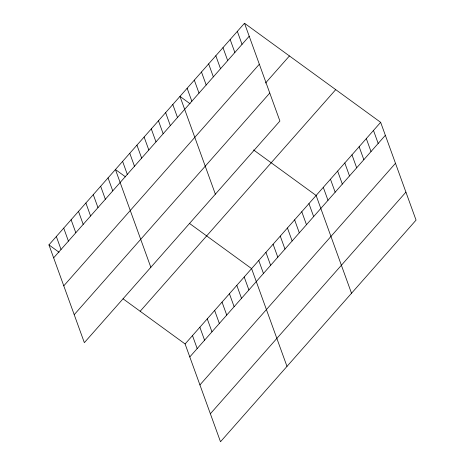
<?xml version="1.0" encoding="UTF-8"?>
<svg xmlns="http://www.w3.org/2000/svg" width="465" height="465" viewBox="0 0 465 465"><rect width="100%" height="100%" fill="white"/><g stroke="black" fill="none" stroke-linecap="round" stroke-linejoin="round"><path stroke-width="0.7" d="M244.503 23.25L279.901 121.034L84.345 342.664L48.947 244.881L244.503 23.25L380.655 122.336L416.053 220.119L220.497 441.75L185.099 343.966L123.086 298.832M53.644 257.86L249.205 36.229M63.775 285.847L259.336 64.217M265.532 83.037L289.433 55.945M74.214 314.677L269.77 93.052M140.168 311.265L335.724 89.635M185.099 343.966L380.655 122.336M189.796 356.946L385.351 135.315M199.927 384.927L395.483 163.302M210.366 413.763L405.922 192.132M190.08 103.747L179.972 96.389L215.371 194.172M253.559 149.939L316.119 195.474L351.517 293.258M125.544 176.88L115.436 169.527L150.834 267.311M189.575 223.479L251.588 268.607L286.986 366.397M48.947 244.881L59.055 252.239M373.488 130.462L378.185 143.441M366.315 138.587L371.012 151.567M359.143 146.713L363.845 159.693M351.976 154.839L356.672 167.819M344.803 162.965L349.5 175.944M337.631 171.091L342.333 184.07M330.464 179.217L335.16 192.196M323.291 187.349L327.988 200.328M308.952 203.6L313.648 216.58M237.336 31.376L242.032 44.355M301.779 211.726L306.481 224.705M230.163 39.502L234.86 52.481M294.612 219.852L299.309 232.831M222.991 47.628L227.693 60.607M287.44 227.978L292.136 240.957M215.824 55.754L220.52 68.733M280.267 236.104L284.969 249.083M208.651 63.879L213.348 76.859M273.1 244.23L277.797 257.209M201.484 72.011L206.181 84.99M265.928 252.356L270.624 265.335M194.312 80.137L199.008 93.116M258.755 260.481L263.457 273.461M187.139 88.263L191.842 101.242M244.201 276.983L248.897 289.962M172.8 104.515L177.496 117.494M236.813 285.353L241.509 298.332M165.627 112.64L170.33 125.62M229.425 293.729L234.122 306.708M158.46 120.766L163.157 133.746M222.038 302.099L226.734 315.078M151.288 128.892L155.984 141.872M214.65 310.475L219.346 323.454M144.115 137.018L148.817 149.997M207.262 318.845L211.959 331.824M136.948 145.144L141.645 158.123M199.874 327.221L204.571 340.2M129.776 153.276L134.478 166.255M192.487 335.591L197.183 348.57M122.609 161.402L127.305 174.381M108.049 177.897L112.745 190.877M100.661 186.273L105.357 199.253M93.273 194.643L97.97 207.623M85.886 203.019L90.582 215.998M78.498 211.389L83.194 224.368M71.11 219.759L75.807 232.738M63.722 228.135L68.419 241.114M56.335 236.505L61.031 249.484"/></g></svg>
